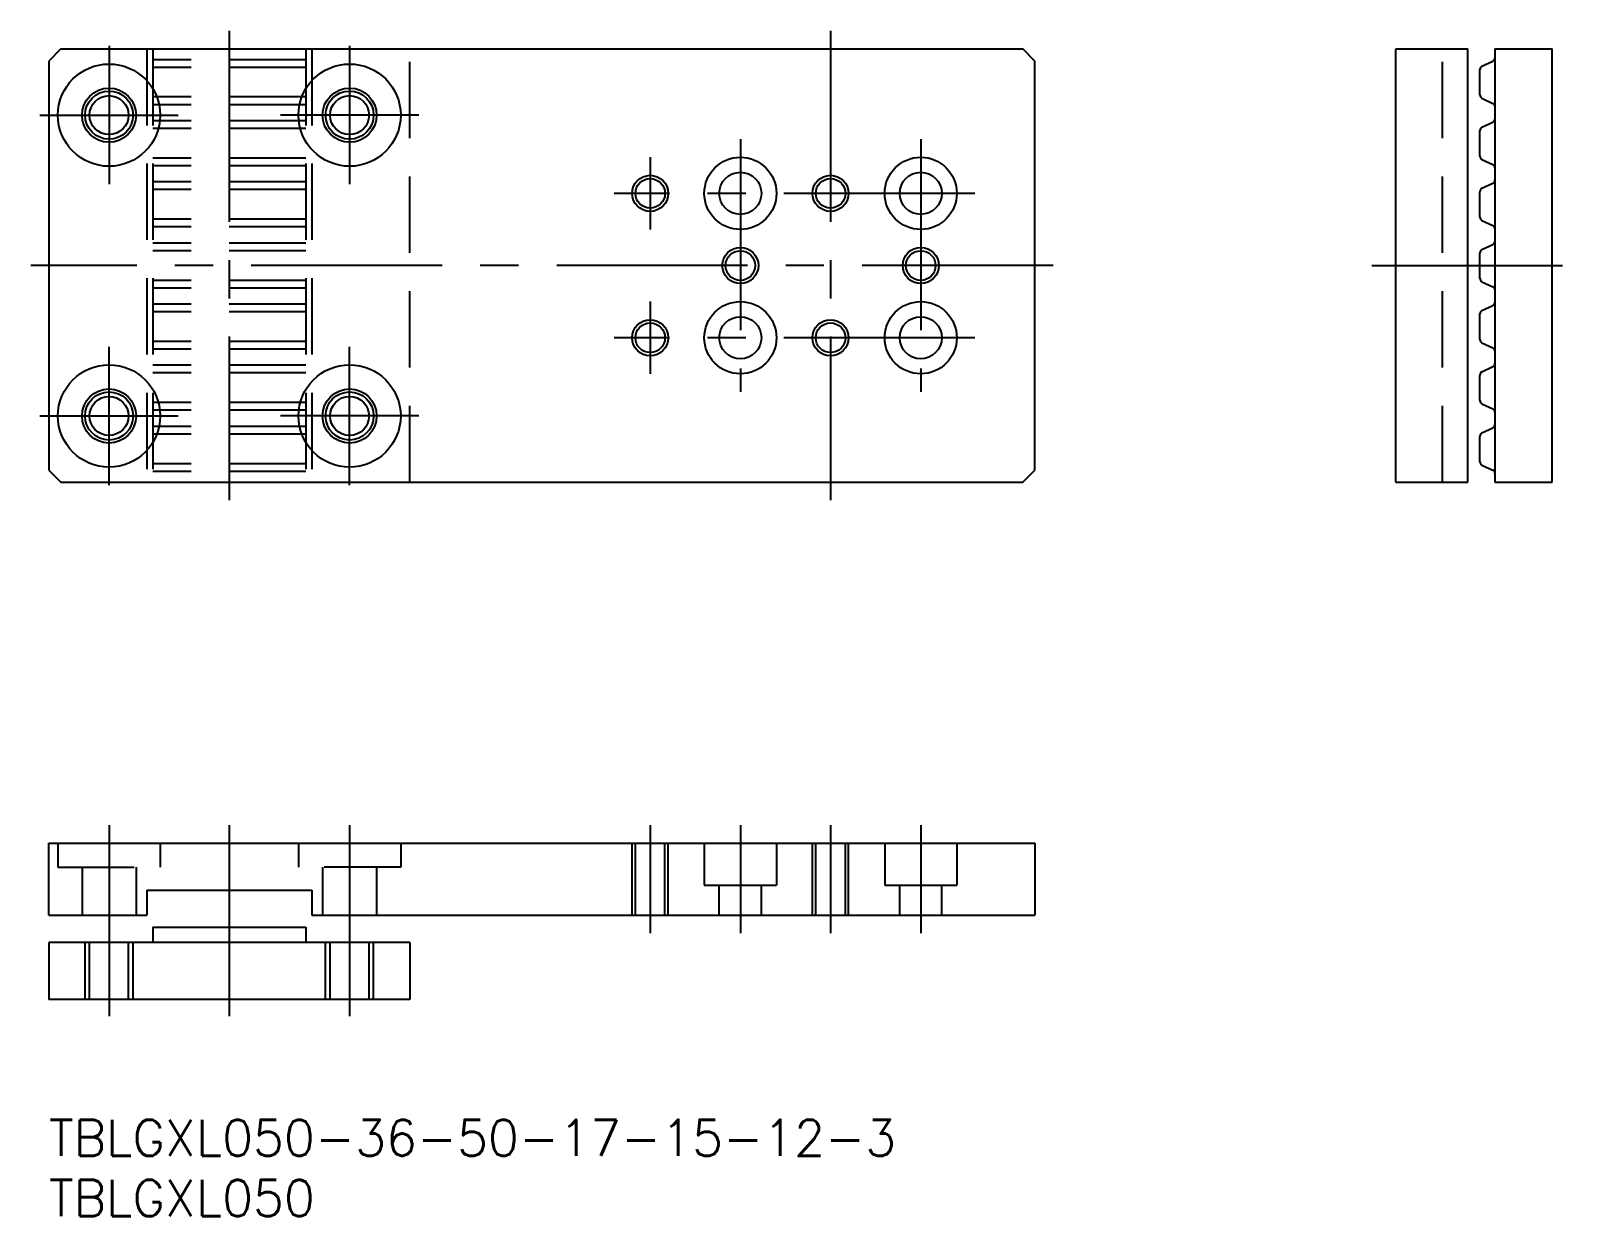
# Model space of a CAD drawing. Extents: x -1 to 127, y -8 to 90.
import ezdxf

# ---------------------------------------------------------------- set-up
doc = ezdxf.new("R2010")
doc.units = 0
doc.header["$LTSCALE"] = 0.5
doc.linetypes.add('CENTER', pattern=[50.8, 31.75, -6.35, 6.35, -6.35])
doc.linetypes.add('DASHED', pattern=[19.05, 12.7, -6.35])
for name, color, linetype in [('MSM_CENTER', 1, 'CENTER'), ('MSM_CONTINUOUS', 7, 'CONTINUOUS'), ('MSM_DASHED', 4, 'DASHED'), ('MSM_NARROW', 5, 'CONTINUOUS'), ('MSM_PART_NUMBER', 7, 'CONTINUOUS')]:
    doc.layers.add(name, color=color, linetype=linetype)
doc.styles.get("Standard").update_dxf_attribs({"font": 'txt.shx', "height": 2, "bigfont": 'bigfont.shx'})

# ---------------------------------------------------------------- blocks, each defined once
blk = doc.blocks.new('*U56')
at = {"layer": 'MSM_PART_NUMBER'}
blk.add_text('TBLGXL050-36-50-17-15-12-3', height=3, dxfattribs=at).set_placement((0, -3))
blk = doc.blocks.new('*U57')
at = {"layer": 'MSM_PART_NUMBER'}
blk.add_text('TBLGXL050', height=3, dxfattribs=at).set_placement((0, -8))

msp = doc.modelspace()

# ---------------------------------------------------------------- linework, layer by layer
at = {"layer": 'MSM_CENTER'}
for p, q in [((15, 90.5), (15, 51.5)), ((65, 90.5), (65, 51.5)), ((5, 89.25), (5, 77.75)), ((25, 89.25), (25, 77.75)), ((-0.75, 83.5), (10.75, 83.5)), ((30.75, 83.5), (19.25, 83.5)), ((57.5, 81.5), (57.5, 60.5)), ((72.5, 81.5), (72.5, 60.5)), ((50, 80), (50, 74)), ((77, 77), (47, 77)), ((83.5, 71), (-1.5, 71)), ((110, 71), (127, 71)), ((50, 68), (50, 62)), ((5, 52.75), (5, 64.25)), ((25, 52.75), (25, 64.25)), ((77, 65), (47, 65)), ((-0.75, 58.5), (10.75, 58.5)), ((30.75, 58.5), (19.25, 58.5)), ((5, 24.5), (5, 8.5)), ((15, 24.5), (15, 8.5)), ((25, 24.5), (25, 8.5)), ((50, 24.5), (50, 15.5)), ((57.5, 24.5), (57.5, 15.5)), ((65, 24.5), (65, 15.5)), ((72.5, 24.5), (72.5, 15.5))]:
    msp.add_line(p, q, dxfattribs=at)
at = {"layer": 'MSM_CONTINUOUS'}
for p, q in [((1, 89), (0, 88)), ((1, 89), (81, 89)), ((82, 88), (81, 89)), ((112, 53), (112, 89)), ((112, 89), (118, 89)), ((118, 53), (118, 89)), ((120.25, 89), (125, 89)), ((120.25, 89), (120.25, 53)), ((125, 53), (125, 89)), ((0, 88), (0, 54)), ((82, 54), (82, 88)), ((119.17, 87.58), (120.08, 88)), ((119, 85.18), (119, 87.3)), ((119.17, 84.9), (120.08, 84.48)), ((119.17, 82.5), (120.08, 82.92)), ((119, 80.1), (119, 82.22)), ((119.17, 79.82), (120.08, 79.4)), ((119, 75.02), (119, 77.14)), ((119.17, 77.42), (120.08, 77.84)), ((119.17, 74.74), (120.08, 74.32)), ((119, 69.94), (119, 72.06)), ((119.17, 72.34), (120.08, 72.76)), ((119.17, 69.66), (120.08, 69.24)), ((119, 64.86), (119, 66.98)), ((119.17, 67.26), (120.08, 67.68)), ((119.17, 64.58), (120.08, 64.16)), ((119, 59.78), (119, 61.9)), ((119.17, 62.18), (120.08, 62.6)), ((119.17, 59.5), (120.08, 59.08)), ((119, 54.7), (119, 56.82)), ((119.17, 57.1), (120.08, 57.52)), ((0, 54), (1, 53)), ((81, 53), (82, 54)), ((119.17, 54.42), (120.08, 54)), ((1, 53), (81, 53)), ((112, 53), (118, 53)), ((120.25, 53), (125, 53)), ((0, 17), (0, 23)), ((0, 23), (82, 23)), ((82, 23), (82, 17)), ((8.15, 19.1), (8.15, 17)), ((8.15, 19.1), (21.85, 19.1)), ((21.85, 19.1), (21.85, 17)), ((0, 17), (8.15, 17)), ((21.85, 17), (82, 17)), ((8.65, 16), (21.35, 16)), ((8.65, 16), (8.65, 14.75)), ((21.35, 16), (21.35, 14.75)), ((30, 14.75), (0, 14.75)), ((0, 14.75), (0, 10)), ((30, 14.75), (30, 10)), ((30, 10), (0, 10))]:
    msp.add_line(p, q, dxfattribs=at)
for centre, radius in [((5, 83.5), 4.25), ((25, 83.5), 4.25), ((5, 83.5), 2.25), ((5, 83.5), 1.62), ((25, 83.5), 2.25), ((25, 83.5), 1.62), ((57.5, 77), 3), ((72.5, 77), 3), ((57.5, 77), 1.75), ((72.5, 77), 1.75), ((50, 77), 1.23), ((65, 77), 1.23), ((57.5, 71), 1.23), ((72.5, 71), 1.23), ((57.5, 65), 3), ((72.5, 65), 3), ((50, 65), 1.23), ((57.5, 65), 1.75), ((65, 65), 1.23), ((72.5, 65), 1.75), ((5, 58.5), 4.25), ((25, 58.5), 4.25), ((5, 58.5), 2.25), ((25, 58.5), 2.25), ((5, 58.5), 1.62), ((25, 58.5), 1.62)]:
    msp.add_circle(centre, radius, dxfattribs=at)
for centre, start, end in [((119.3, 87.3), 115, 180), ((119.95, 88.27), 295, 0), ((119.3, 85.18), 180, 245), ((119.95, 84.21), 0, 65), ((119.3, 82.22), 115, 180), ((119.95, 83.19), 295, 0), ((119.3, 80.1), 180, 245), ((119.95, 79.13), 0, 65), ((119.3, 77.14), 115, 180), ((119.95, 78.11), 295, 0), ((119.3, 75.02), 180, 245), ((119.95, 74.05), 0, 65), ((119.3, 72.06), 115, 180), ((119.95, 73.03), 295, 0), ((119.3, 69.94), 180, 245), ((119.95, 68.97), 0, 65), ((119.3, 66.98), 115, 180), ((119.95, 67.95), 295, 0), ((119.3, 64.86), 180, 245), ((119.95, 63.89), 0, 65), ((119.3, 61.9), 115, 180), ((119.95, 62.87), 295, 0), ((119.3, 59.78), 180, 245), ((119.95, 58.81), 0, 65), ((119.3, 56.82), 115, 180), ((119.95, 57.79), 295, 0), ((119.3, 54.7), 180, 245), ((119.95, 53.73), 0, 65)]:
    msp.add_arc(centre, 0.3, start, end, dxfattribs=at)
at = {"layer": 'MSM_DASHED'}
for p, q in [((8.15, 89), (8.15, 53)), ((8.65, 89), (8.65, 53)), ((21.35, 89), (21.35, 53)), ((21.85, 89), (21.85, 53)), ((30, 53), (30, 89)), ((115.9, 53), (115.9, 89)), ((21.35, 88.11), (8.65, 88.11)), ((21.35, 87.47), (8.65, 87.47)), ((21.35, 85.01), (8.65, 85.01)), ((21.35, 84.37), (8.65, 84.37)), ((21.35, 83.03), (8.65, 83.03)), ((21.35, 82.39), (8.65, 82.39)), ((21.35, 79.93), (8.65, 79.93)), ((21.35, 79.29), (8.65, 79.29)), ((21.35, 77.95), (8.65, 77.95)), ((21.35, 77.31), (8.65, 77.31)), ((21.35, 74.85), (8.65, 74.85)), ((21.35, 74.21), (8.65, 74.21)), ((21.35, 72.87), (8.65, 72.87)), ((21.35, 72.23), (8.65, 72.23)), ((21.35, 69.77), (8.65, 69.77)), ((21.35, 69.13), (8.65, 69.13)), ((21.35, 67.79), (8.65, 67.79)), ((21.35, 67.15), (8.65, 67.15)), ((21.35, 64.69), (8.65, 64.69)), ((21.35, 64.05), (8.65, 64.05)), ((21.35, 62.71), (8.65, 62.71)), ((21.35, 62.07), (8.65, 62.07)), ((21.35, 59.61), (8.65, 59.61)), ((21.35, 58.97), (8.65, 58.97)), ((21.35, 57.63), (8.65, 57.63)), ((21.35, 56.99), (8.65, 56.99)), ((21.35, 54.53), (8.65, 54.53)), ((21.35, 53.89), (8.65, 53.89)), ((0.75, 23), (0.75, 21)), ((9.25, 23), (9.25, 21)), ((20.75, 23), (20.75, 21)), ((29.25, 23), (29.25, 21)), ((48.5, 17), (48.5, 23)), ((48.77, 17), (48.77, 23)), ((51.23, 17), (51.23, 23)), ((51.5, 17), (51.5, 23)), ((54.5, 23), (54.5, 19.5)), ((60.5, 23), (60.5, 19.5)), ((63.5, 17), (63.5, 23)), ((63.77, 17), (63.77, 23)), ((66.23, 17), (66.23, 23)), ((66.5, 17), (66.5, 23)), ((69.5, 23), (69.5, 19.5)), ((75.5, 23), (75.5, 19.5)), ((0.75, 21), (9.25, 21)), ((2.75, 21), (2.75, 17)), ((7.25, 21), (7.25, 17)), ((29.25, 21), (20.75, 21)), ((22.75, 21), (22.75, 17)), ((27.25, 21), (27.25, 17)), ((54.5, 19.5), (60.5, 19.5)), ((55.75, 17), (55.75, 19.5)), ((59.25, 17), (59.25, 19.5)), ((69.5, 19.5), (75.5, 19.5)), ((70.75, 17), (70.75, 19.5)), ((74.25, 17), (74.25, 19.5)), ((3, 10), (3, 14.75)), ((3.38, 10), (3.38, 14.75)), ((6.62, 10), (6.62, 14.75)), ((7, 10), (7, 14.75)), ((23, 10), (23, 14.75)), ((23.38, 10), (23.38, 14.75)), ((26.62, 10), (26.62, 14.75)), ((27, 10), (27, 14.75))]:
    msp.add_line(p, q, dxfattribs=at)
at = {"layer": 'MSM_NARROW'}
for centre, radius in [((5, 83.5), 2), ((25, 83.5), 2), ((50, 77), 1.5), ((65, 77), 1.5), ((57.5, 71), 1.5), ((72.5, 71), 1.5), ((50, 65), 1.5), ((65, 65), 1.5), ((5, 58.5), 2), ((25, 58.5), 2)]:
    msp.add_circle(centre, radius, dxfattribs=at)

# ---------------------------------------------------------------- block references
at = {"layer": 'MSM_CONTINUOUS'}
for name in ['*U56', '*U57']:
    msp.add_blockref(name, (0, 0), dxfattribs=at)

doc.saveas('drawing.dxf')
